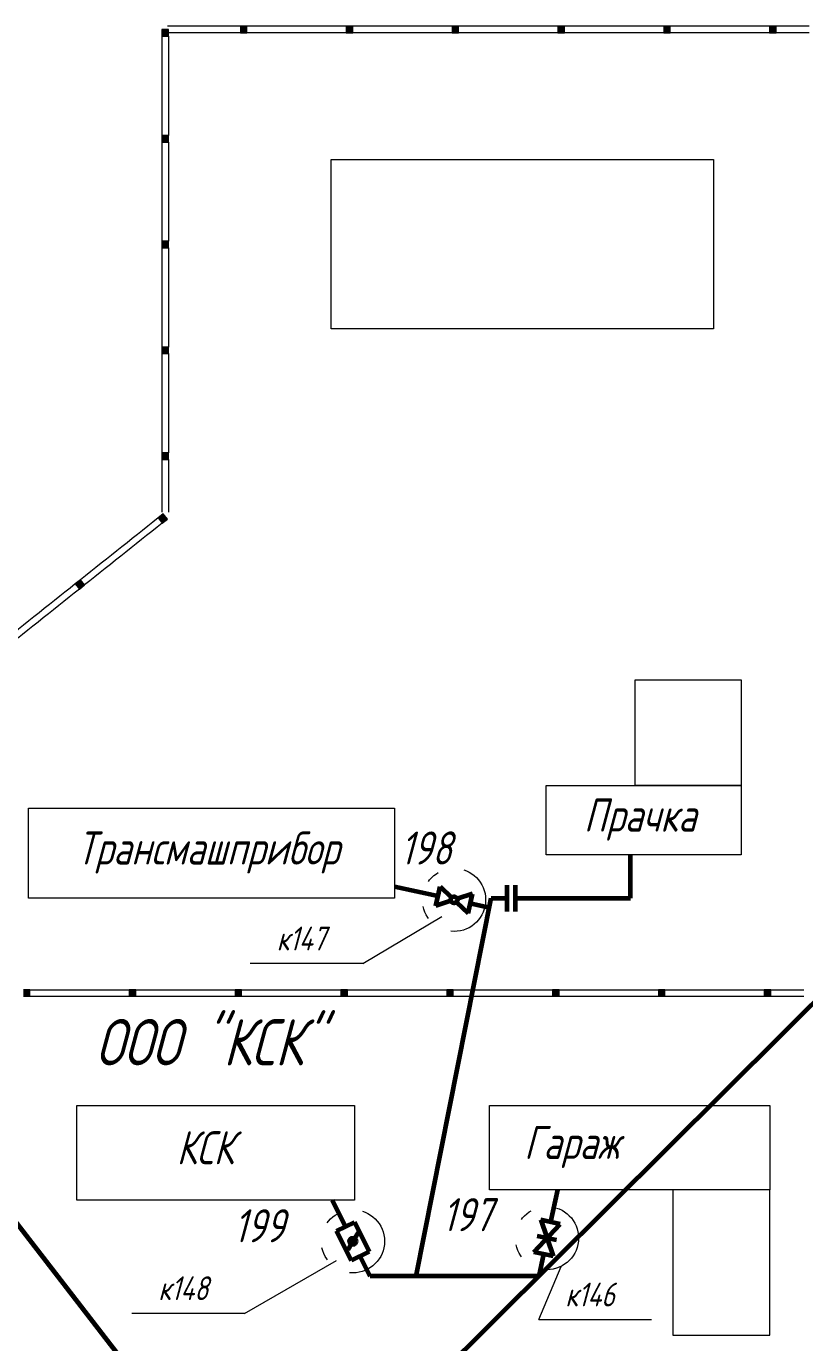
# Model space of a CAD drawing. Header units: millimetres. Extents: x 0 to 841, y 0 to 594.
# Drawn here: x 313.1 to 372, y 151.2 to 250.7 of the extents above; entities that cross this region are included whole.
import ezdxf

# ---------------------------------------------------------------- set-up
doc = ezdxf.new("R2010")
doc.units = ezdxf.units.MM
for name, pattern in [('K5LT32769', [0]), ('K5LT_BASIC', [0]), ('K5LT_CHAIN_LINE_WITH_2_POINTS', [12, 4, -2, 1, -2, 1, -2]), ('K5LT_THIN', [0])]:
    doc.linetypes.add(name, pattern=pattern)
doc.styles.add('KTEXTSTYLE', font='GOST_AU.SHX', dxfattribs={"width": 0.96, "height": 5})

# ---------------------------------------------------------------- blocks, each defined once
blk = doc.blocks.new('U22')
for points in [[(323.895, 249.977), (323.895, 250.477), (323.395, 250.477), (323.395, 249.977)], [(323.895, 241.977), (323.895, 242.477), (323.395, 242.477), (323.395, 241.977)], [(323.895, 233.977), (323.895, 234.477), (323.395, 234.477), (323.395, 233.977)], [(323.895, 225.977), (323.895, 226.477), (323.395, 226.477), (323.395, 225.977)], [(323.895, 217.977), (323.895, 218.477), (323.395, 218.477), (323.395, 217.977)]]:
    blk.add_hatch(color=7).paths.add_polyline_path(points)
at = {"color": 7, "linetype": 'K5LT32769', "lineweight": 18}
for p, q in [((323.395, 250.477), (323.395, 249.977)), ((323.895, 250.477), (323.395, 250.477)), ((323.395, 249.977), (323.895, 249.977)), ((323.395, 249.977), (323.395, 249.477)), ((323.895, 249.977), (323.895, 250.477)), ((323.895, 249.977), (323.895, 249.477)), ((323.395, 249.477), (323.395, 248.977)), ((323.395, 248.977), (323.395, 248.477)), ((323.895, 249.477), (323.895, 248.977)), ((323.895, 248.977), (323.895, 248.477)), ((323.395, 248.477), (323.395, 247.977)), ((323.395, 247.977), (323.395, 247.477)), ((323.895, 248.477), (323.895, 247.977)), ((323.895, 247.977), (323.895, 247.477)), ((323.395, 247.477), (323.395, 246.977)), ((323.395, 246.977), (323.395, 246.477)), ((323.895, 247.477), (323.895, 246.977)), ((323.895, 246.977), (323.895, 246.477)), ((323.395, 246.477), (323.395, 245.977)), ((323.395, 245.977), (323.395, 245.477)), ((323.895, 246.477), (323.895, 245.977)), ((323.895, 245.977), (323.895, 245.477)), ((323.395, 245.477), (323.395, 244.977)), ((323.395, 244.977), (323.395, 244.477)), ((323.895, 245.477), (323.895, 244.977)), ((323.895, 244.977), (323.895, 244.477)), ((323.395, 244.477), (323.395, 243.977)), ((323.395, 243.977), (323.395, 243.477)), ((323.895, 244.477), (323.895, 243.977)), ((323.895, 243.977), (323.895, 243.477)), ((323.395, 243.477), (323.395, 242.977)), ((323.395, 242.977), (323.395, 242.477)), ((323.895, 243.477), (323.895, 242.977)), ((323.895, 242.977), (323.895, 242.477)), ((323.395, 242.477), (323.395, 241.977)), ((323.895, 242.477), (323.395, 242.477)), ((323.395, 241.977), (323.895, 241.977)), ((323.395, 241.977), (323.395, 241.477)), ((323.895, 241.977), (323.895, 242.477)), ((323.895, 241.977), (323.895, 241.477)), ((323.395, 241.477), (323.395, 240.977)), ((323.395, 240.977), (323.395, 240.477)), ((323.895, 241.477), (323.895, 240.977)), ((323.895, 240.977), (323.895, 240.477)), ((323.395, 240.477), (323.395, 239.977)), ((323.395, 239.977), (323.395, 239.477)), ((323.895, 240.477), (323.895, 239.977)), ((323.895, 239.977), (323.895, 239.477)), ((323.395, 239.477), (323.395, 238.977)), ((323.395, 238.977), (323.395, 238.477)), ((323.895, 239.477), (323.895, 238.977)), ((323.895, 238.977), (323.895, 238.477)), ((323.395, 238.477), (323.395, 237.977)), ((323.395, 237.977), (323.395, 237.477)), ((323.895, 238.477), (323.895, 237.977)), ((323.895, 237.977), (323.895, 237.477)), ((323.395, 237.477), (323.395, 236.977)), ((323.395, 236.977), (323.395, 236.477)), ((323.895, 237.477), (323.895, 236.977)), ((323.895, 236.977), (323.895, 236.477)), ((323.395, 236.477), (323.395, 235.977)), ((323.395, 235.977), (323.395, 235.477)), ((323.895, 236.477), (323.895, 235.977)), ((323.895, 235.977), (323.895, 235.477)), ((323.395, 235.477), (323.395, 234.977)), ((323.395, 234.977), (323.395, 234.477)), ((323.895, 235.477), (323.895, 234.977)), ((323.895, 234.977), (323.895, 234.477)), ((323.395, 234.477), (323.395, 233.977)), ((323.895, 234.477), (323.395, 234.477)), ((323.395, 233.977), (323.895, 233.977)), ((323.395, 233.977), (323.395, 233.477)), ((323.895, 233.977), (323.895, 234.477)), ((323.895, 233.977), (323.895, 233.477)), ((323.395, 233.477), (323.395, 232.977)), ((323.395, 232.977), (323.395, 232.477)), ((323.895, 233.477), (323.895, 232.977)), ((323.895, 232.977), (323.895, 232.477)), ((323.395, 232.477), (323.395, 231.977)), ((323.395, 231.977), (323.395, 231.477)), ((323.895, 232.477), (323.895, 231.977)), ((323.895, 231.977), (323.895, 231.477)), ((323.395, 231.477), (323.395, 230.977)), ((323.395, 230.977), (323.395, 230.477)), ((323.895, 231.477), (323.895, 230.977)), ((323.895, 230.977), (323.895, 230.477)), ((323.395, 230.477), (323.395, 229.977)), ((323.395, 229.977), (323.395, 229.477)), ((323.895, 230.477), (323.895, 229.977)), ((323.895, 229.977), (323.895, 229.477)), ((323.395, 229.477), (323.395, 228.977)), ((323.395, 228.977), (323.395, 228.477)), ((323.895, 229.477), (323.895, 228.977)), ((323.895, 228.977), (323.895, 228.477)), ((323.395, 228.477), (323.395, 227.977)), ((323.395, 227.977), (323.395, 227.477)), ((323.895, 228.477), (323.895, 227.977)), ((323.895, 227.977), (323.895, 227.477)), ((323.395, 227.477), (323.395, 226.977)), ((323.395, 226.977), (323.395, 226.477)), ((323.895, 227.477), (323.895, 226.977)), ((323.895, 226.977), (323.895, 226.477)), ((323.395, 226.477), (323.395, 225.977)), ((323.895, 226.477), (323.395, 226.477)), ((323.395, 225.977), (323.895, 225.977)), ((323.395, 225.977), (323.395, 225.477)), ((323.895, 225.977), (323.895, 226.477)), ((323.895, 225.977), (323.895, 225.477)), ((323.395, 225.477), (323.395, 224.977)), ((323.395, 224.977), (323.395, 224.477)), ((323.895, 225.477), (323.895, 224.977)), ((323.895, 224.977), (323.895, 224.477)), ((323.395, 224.477), (323.395, 223.977)), ((323.395, 223.977), (323.395, 223.477)), ((323.895, 224.477), (323.895, 223.977)), ((323.895, 223.977), (323.895, 223.477)), ((323.395, 223.477), (323.395, 222.977)), ((323.395, 222.977), (323.395, 222.477)), ((323.895, 223.477), (323.895, 222.977)), ((323.895, 222.977), (323.895, 222.477)), ((323.395, 222.477), (323.395, 221.977)), ((323.395, 221.977), (323.395, 221.477)), ((323.895, 222.477), (323.895, 221.977)), ((323.895, 221.977), (323.895, 221.477)), ((323.395, 221.477), (323.395, 220.977)), ((323.395, 220.977), (323.395, 220.477)), ((323.895, 221.477), (323.895, 220.977)), ((323.895, 220.977), (323.895, 220.477)), ((323.395, 220.477), (323.395, 219.977)), ((323.895, 220.477), (323.895, 219.977)), ((323.395, 219.977), (323.395, 219.477)), ((323.395, 219.477), (323.395, 218.977)), ((323.895, 219.977), (323.895, 219.477)), ((323.895, 219.477), (323.895, 218.977)), ((323.395, 218.977), (323.395, 218.477)), ((323.395, 218.477), (323.395, 217.977)), ((323.895, 218.477), (323.395, 218.477)), ((323.895, 218.977), (323.895, 218.477)), ((323.895, 217.977), (323.895, 218.477)), ((323.395, 217.977), (323.895, 217.977)), ((323.395, 217.977), (323.395, 217.477)), ((323.395, 217.477), (323.395, 216.977)), ((323.895, 217.977), (323.895, 217.477)), ((323.895, 217.477), (323.895, 216.977)), ((323.395, 216.977), (323.395, 216.477)), ((323.395, 216.477), (323.395, 215.977)), ((323.895, 216.977), (323.895, 216.477)), ((323.895, 216.477), (323.895, 215.977)), ((323.395, 215.977), (323.395, 215.477)), ((323.395, 215.477), (323.395, 214.977)), ((323.895, 215.977), (323.895, 215.477)), ((323.895, 215.477), (323.895, 214.977)), ((323.395, 214.977), (323.395, 214.477)), ((323.395, 214.477), (323.395, 213.977)), ((323.895, 214.977), (323.895, 214.477)), ((323.895, 214.477), (323.895, 213.977))]:
    blk.add_line(p, q, dxfattribs=at)
blk = doc.blocks.new('U23')
for points in [[(323.801, 213.47), (323.489, 213.861), (323.098, 213.549), (323.41, 213.158)], [(317.544, 208.484), (317.232, 208.876), (316.841, 208.564), (317.153, 208.173)], [(311.287, 203.499), (310.976, 203.89), (310.585, 203.578), (310.896, 203.187)], [(305.031, 198.513), (304.719, 198.904), (304.328, 198.593), (304.64, 198.202)], [(298.774, 193.528), (298.463, 193.919), (298.072, 193.607), (298.383, 193.216)], [(292.518, 188.542), (292.206, 188.933), (291.815, 188.622), (292.127, 188.231)], [(286.261, 183.557), (285.95, 183.948), (285.559, 183.636), (285.87, 183.245)]]:
    blk.add_hatch(color=7).paths.add_polyline_path(points)
at = {"color": 7, "linetype": 'K5LT32769', "lineweight": 18}
for p, q in [((322.707, 213.238), (322.316, 212.926)), ((323.098, 213.549), (322.707, 213.238)), ((323.41, 213.158), (323.018, 212.847)), ((323.489, 213.861), (323.098, 213.549)), ((323.098, 213.549), (323.41, 213.158)), ((323.41, 213.158), (323.801, 213.47)), ((323.801, 213.47), (323.489, 213.861)), ((321.534, 212.303), (321.143, 211.991)), ((321.925, 212.615), (321.534, 212.303)), ((322.236, 212.224), (321.845, 211.912)), ((322.316, 212.926), (321.925, 212.615)), ((322.627, 212.535), (322.236, 212.224)), ((323.018, 212.847), (322.627, 212.535)), ((319.97, 211.057), (319.579, 210.745)), ((320.361, 211.368), (319.97, 211.057)), ((320.752, 211.68), (320.361, 211.368)), ((321.063, 211.289), (320.672, 210.977)), ((321.143, 211.991), (320.752, 211.68)), ((321.454, 211.6), (321.063, 211.289)), ((321.845, 211.912), (321.454, 211.6)), ((318.797, 210.122), (318.405, 209.81)), ((319.188, 210.433), (318.797, 210.122)), ((319.499, 210.042), (319.108, 209.731)), ((319.579, 210.745), (319.188, 210.433)), ((319.89, 210.354), (319.499, 210.042)), ((320.281, 210.666), (319.89, 210.354)), ((320.672, 210.977), (320.281, 210.666)), ((317.623, 209.187), (317.232, 208.876)), ((318.014, 209.499), (317.623, 209.187)), ((318.326, 209.108), (317.935, 208.796)), ((318.405, 209.81), (318.014, 209.499)), ((318.717, 209.419), (318.326, 209.108)), ((319.108, 209.731), (318.717, 209.419)), ((316.45, 208.252), (316.059, 207.941)), ((316.841, 208.564), (316.45, 208.252)), ((317.153, 208.173), (316.762, 207.861)), ((317.232, 208.876), (316.841, 208.564)), ((316.841, 208.564), (317.153, 208.173)), ((317.153, 208.173), (317.544, 208.484)), ((317.544, 208.484), (317.232, 208.876)), ((317.935, 208.796), (317.544, 208.484)), ((315.277, 207.318), (314.886, 207.006)), ((315.668, 207.629), (315.277, 207.318)), ((315.98, 207.238), (315.589, 206.926)), ((316.059, 207.941), (315.668, 207.629)), ((316.371, 207.55), (315.98, 207.238)), ((316.762, 207.861), (316.371, 207.55)), ((313.713, 206.071), (313.322, 205.76)), ((314.104, 206.383), (313.713, 206.071)), ((314.495, 206.694), (314.104, 206.383)), ((314.807, 206.303), (314.416, 205.992)), ((314.886, 207.006), (314.495, 206.694)), ((315.198, 206.615), (314.807, 206.303)), ((315.589, 206.926), (315.198, 206.615)), ((312.54, 205.136), (312.149, 204.825)), ((312.931, 205.448), (312.54, 205.136)), ((313.243, 205.057), (312.852, 204.745)), ((313.322, 205.76), (312.931, 205.448)), ((313.634, 205.369), (313.243, 205.057)), ((314.025, 205.68), (313.634, 205.369)), ((314.416, 205.992), (314.025, 205.68)), ((311.367, 204.202), (310.976, 203.89)), ((311.758, 204.513), (311.367, 204.202)), ((312.069, 204.122), (311.678, 203.811)), ((312.149, 204.825), (311.758, 204.513)), ((312.461, 204.434), (312.069, 204.122)), ((312.852, 204.745), (312.461, 204.434)), ((310.194, 203.267), (309.803, 202.955)), ((310.585, 203.578), (310.194, 203.267)), ((310.896, 203.187), (310.505, 202.876)), ((310.976, 203.89), (310.585, 203.578)), ((310.585, 203.578), (310.896, 203.187)), ((310.896, 203.187), (311.287, 203.499)), ((311.287, 203.499), (310.976, 203.89)), ((311.678, 203.811), (311.287, 203.499)), ((309.021, 202.332), (308.63, 202.02)), ((309.412, 202.644), (309.021, 202.332)), ((309.723, 202.253), (309.332, 201.941)), ((309.803, 202.955), (309.412, 202.644)), ((310.114, 202.564), (309.723, 202.253)), ((310.505, 202.876), (310.114, 202.564)), ((307.457, 201.086), (307.065, 200.774)), ((307.848, 201.397), (307.457, 201.086)), ((308.239, 201.709), (307.848, 201.397)), ((308.55, 201.318), (308.159, 201.006)), ((308.63, 202.02), (308.239, 201.709)), ((308.941, 201.629), (308.55, 201.318)), ((309.332, 201.941), (308.941, 201.629)), ((306.283, 200.151), (305.892, 199.839)), ((306.674, 200.462), (306.283, 200.151)), ((307.065, 200.774), (306.674, 200.462)), ((307.377, 200.383), (306.986, 200.071)), ((307.768, 200.695), (307.377, 200.383)), ((308.159, 201.006), (307.768, 200.695)), ((305.11, 199.216), (304.719, 198.904)), ((305.501, 199.528), (305.11, 199.216)), ((305.813, 199.137), (305.422, 198.825)), ((305.892, 199.839), (305.501, 199.528)), ((306.204, 199.448), (305.813, 199.137)), ((306.595, 199.76), (306.204, 199.448)), ((306.986, 200.071), (306.595, 199.76)), ((303.937, 198.281), (303.546, 197.97)), ((304.328, 198.593), (303.937, 198.281)), ((304.64, 198.202), (304.249, 197.89)), ((304.719, 198.904), (304.328, 198.593)), ((304.328, 198.593), (304.64, 198.202)), ((304.64, 198.202), (305.031, 198.513)), ((305.031, 198.513), (304.719, 198.904)), ((305.422, 198.825), (305.031, 198.513)), ((302.764, 197.346), (302.373, 197.035)), ((303.155, 197.658), (302.764, 197.346)), ((303.467, 197.267), (303.076, 196.955)), ((303.546, 197.97), (303.155, 197.658)), ((303.858, 197.579), (303.467, 197.267)), ((304.249, 197.89), (303.858, 197.579)), ((301.2, 196.1), (300.809, 195.789)), ((301.591, 196.412), (301.2, 196.1)), ((301.982, 196.723), (301.591, 196.412)), ((302.294, 196.332), (301.903, 196.021)), ((302.373, 197.035), (301.982, 196.723)), ((302.685, 196.644), (302.294, 196.332)), ((303.076, 196.955), (302.685, 196.644)), ((300.027, 195.165), (299.636, 194.854)), ((300.418, 195.477), (300.027, 195.165)), ((300.809, 195.789), (300.418, 195.477)), ((301.121, 195.397), (300.729, 195.086)), ((301.512, 195.709), (301.121, 195.397)), ((301.903, 196.021), (301.512, 195.709)), ((298.854, 194.231), (298.463, 193.919)), ((299.245, 194.542), (298.854, 194.231)), ((299.556, 194.151), (299.165, 193.839)), ((299.636, 194.854), (299.245, 194.542)), ((299.947, 194.463), (299.556, 194.151)), ((300.338, 194.774), (299.947, 194.463)), ((300.729, 195.086), (300.338, 194.774)), ((297.681, 193.296), (297.29, 192.984)), ((298.072, 193.607), (297.681, 193.296)), ((298.383, 193.216), (297.992, 192.905)), ((298.463, 193.919), (298.072, 193.607)), ((298.072, 193.607), (298.383, 193.216)), ((298.383, 193.216), (298.774, 193.528)), ((298.774, 193.528), (298.463, 193.919)), ((299.165, 193.839), (298.774, 193.528)), ((296.508, 192.361), (296.116, 192.049)), ((296.899, 192.673), (296.508, 192.361)), ((297.21, 192.282), (296.819, 191.97)), ((297.29, 192.984), (296.899, 192.673)), ((297.601, 192.593), (297.21, 192.282)), ((297.992, 192.905), (297.601, 192.593)), ((294.943, 191.115), (294.552, 190.803)), ((295.334, 191.426), (294.943, 191.115)), ((295.725, 191.738), (295.334, 191.426)), ((296.037, 191.347), (295.646, 191.035)), ((296.116, 192.049), (295.725, 191.738)), ((296.428, 191.658), (296.037, 191.347)), ((296.819, 191.97), (296.428, 191.658)), ((293.77, 190.18), (293.379, 189.868)), ((294.161, 190.491), (293.77, 190.18)), ((294.552, 190.803), (294.161, 190.491)), ((294.864, 190.412), (294.473, 190.1)), ((295.255, 190.724), (294.864, 190.412)), ((295.646, 191.035), (295.255, 190.724)), ((292.597, 189.245), (292.206, 188.933)), ((292.988, 189.557), (292.597, 189.245)), ((293.3, 189.166), (292.909, 188.854)), ((293.379, 189.868), (292.988, 189.557)), ((293.691, 189.477), (293.3, 189.166)), ((294.082, 189.789), (293.691, 189.477)), ((294.473, 190.1), (294.082, 189.789)), ((291.424, 188.31), (291.033, 187.999)), ((291.815, 188.622), (291.424, 188.31)), ((292.127, 188.231), (291.736, 187.919)), ((292.206, 188.933), (291.815, 188.622)), ((291.815, 188.622), (292.127, 188.231)), ((292.127, 188.231), (292.518, 188.542)), ((292.518, 188.542), (292.206, 188.933)), ((292.909, 188.854), (292.518, 188.542)), ((290.251, 187.375), (289.86, 187.064)), ((290.642, 187.687), (290.251, 187.375)), ((290.954, 187.296), (290.563, 186.984)), ((291.033, 187.999), (290.642, 187.687)), ((291.345, 187.608), (290.954, 187.296)), ((291.736, 187.919), (291.345, 187.608)), ((289.078, 186.441), (288.687, 186.129)), ((289.469, 186.752), (289.078, 186.441)), ((289.78, 186.361), (289.389, 186.05)), ((289.86, 187.064), (289.469, 186.752)), ((290.172, 186.673), (289.78, 186.361)), ((290.563, 186.984), (290.172, 186.673)), ((287.514, 185.194), (287.123, 184.883)), ((287.905, 185.506), (287.514, 185.194)), ((288.296, 185.817), (287.905, 185.506)), ((288.607, 185.426), (288.216, 185.115)), ((288.687, 186.129), (288.296, 185.817)), ((288.998, 185.738), (288.607, 185.426)), ((289.389, 186.05), (288.998, 185.738)), ((286.341, 184.259), (285.95, 183.948)), ((286.732, 184.571), (286.341, 184.259)), ((287.043, 184.18), (286.652, 183.868)), ((287.123, 184.883), (286.732, 184.571)), ((287.434, 184.492), (287.043, 184.18)), ((287.825, 184.803), (287.434, 184.492)), ((288.216, 185.115), (287.825, 184.803)), ((285.559, 183.636), (285.168, 183.325)), ((285.87, 183.245), (285.479, 182.934)), ((285.95, 183.948), (285.559, 183.636)), ((285.559, 183.636), (285.87, 183.245)), ((285.87, 183.245), (286.261, 183.557)), ((286.261, 183.557), (285.95, 183.948)), ((286.652, 183.868), (286.261, 183.557))]:
    blk.add_line(p, q, dxfattribs=at)
blk = doc.blocks.new('U46')
for points in [[(305.441, 153.338), (305.096, 153.7), (304.734, 153.355), (305.079, 152.993)], [(310.963, 147.549), (310.618, 147.911), (310.256, 147.566), (310.601, 147.204)], [(316.485, 141.761), (316.139, 142.122), (315.778, 141.777), (316.123, 141.415)], [(322.006, 135.972), (321.661, 136.333), (321.299, 135.988), (321.644, 135.627)], [(327.528, 130.183), (327.183, 130.545), (326.821, 130.199), (327.166, 129.838)], [(333.049, 124.394), (332.704, 124.756), (332.343, 124.411), (332.688, 124.049)]]:
    blk.add_hatch(color=7).paths.add_polyline_path(points)
at = {"color": 7, "linetype": 'K5LT32769', "lineweight": 18}
for p, q in [((305.096, 153.7), (304.734, 153.355)), ((304.734, 153.355), (305.079, 152.993)), ((305.079, 152.993), (305.441, 153.338)), ((305.441, 153.338), (305.096, 153.7)), ((305.441, 153.338), (305.786, 152.977)), ((305.079, 152.993), (305.425, 152.631)), ((305.425, 152.631), (305.77, 152.27)), ((305.786, 152.977), (306.131, 152.615)), ((306.131, 152.615), (306.477, 152.253)), ((305.77, 152.27), (306.115, 151.908)), ((306.115, 151.908), (306.46, 151.546)), ((306.46, 151.546), (306.805, 151.184)), ((306.477, 152.253), (306.822, 151.891)), ((306.822, 151.891), (307.167, 151.529)), ((307.167, 151.529), (307.512, 151.168)), ((306.805, 151.184), (307.15, 150.822)), ((307.15, 150.822), (307.495, 150.461)), ((307.495, 150.461), (307.84, 150.099)), ((307.512, 151.168), (307.857, 150.806)), ((307.857, 150.806), (308.202, 150.444)), ((308.202, 150.444), (308.547, 150.082)), ((307.84, 150.099), (308.185, 149.737)), ((308.185, 149.737), (308.53, 149.375)), ((308.53, 149.375), (308.876, 149.013)), ((308.547, 150.082), (308.892, 149.72)), ((308.892, 149.72), (309.237, 149.359)), ((309.237, 149.359), (309.582, 148.997)), ((308.876, 149.013), (309.221, 148.652)), ((309.221, 148.652), (309.566, 148.29)), ((309.582, 148.997), (309.928, 148.635)), ((309.928, 148.635), (310.273, 148.273)), ((309.566, 148.29), (309.911, 147.928)), ((309.911, 147.928), (310.256, 147.566)), ((310.618, 147.911), (310.256, 147.566)), ((310.256, 147.566), (310.601, 147.204)), ((310.273, 148.273), (310.618, 147.911)), ((310.601, 147.204), (310.963, 147.549)), ((310.963, 147.549), (310.618, 147.911)), ((310.963, 147.549), (311.308, 147.188)), ((310.601, 147.204), (310.946, 146.843)), ((310.946, 146.843), (311.291, 146.481)), ((311.291, 146.481), (311.636, 146.119)), ((311.308, 147.188), (311.653, 146.826)), ((311.653, 146.826), (311.998, 146.464)), ((311.998, 146.464), (312.343, 146.102)), ((311.636, 146.119), (311.981, 145.757)), ((311.981, 145.757), (312.327, 145.395)), ((312.327, 145.395), (312.672, 145.034)), ((312.343, 146.102), (312.688, 145.74)), ((312.688, 145.74), (313.033, 145.379)), ((313.033, 145.379), (313.379, 145.017)), ((312.672, 145.034), (313.017, 144.672)), ((313.017, 144.672), (313.362, 144.31)), ((313.379, 145.017), (313.724, 144.655)), ((313.724, 144.655), (314.069, 144.293)), ((313.362, 144.31), (313.707, 143.948)), ((313.707, 143.948), (314.052, 143.586)), ((314.052, 143.586), (314.397, 143.225)), ((314.069, 144.293), (314.414, 143.931)), ((314.414, 143.931), (314.759, 143.57)), ((314.759, 143.57), (315.104, 143.208)), ((314.397, 143.225), (314.742, 142.863)), ((314.742, 142.863), (315.087, 142.501)), ((315.087, 142.501), (315.433, 142.139)), ((315.104, 143.208), (315.449, 142.846)), ((315.449, 142.846), (315.794, 142.484)), ((315.794, 142.484), (316.139, 142.122)), ((315.433, 142.139), (315.778, 141.777)), ((316.139, 142.122), (315.778, 141.777)), ((315.778, 141.777), (316.123, 141.415)), ((316.123, 141.415), (316.485, 141.761)), ((316.123, 141.415), (316.468, 141.054)), ((316.485, 141.761), (316.139, 142.122)), ((316.485, 141.761), (316.83, 141.399)), ((316.83, 141.399), (317.175, 141.037)), ((316.468, 141.054), (316.813, 140.692)), ((316.813, 140.692), (317.158, 140.33)), ((317.175, 141.037), (317.52, 140.675)), ((317.52, 140.675), (317.865, 140.313)), ((317.158, 140.33), (317.503, 139.968)), ((317.503, 139.968), (317.848, 139.606)), ((317.848, 139.606), (318.193, 139.245)), ((317.865, 140.313), (318.21, 139.952)), ((318.21, 139.952), (318.555, 139.59)), ((318.555, 139.59), (318.9, 139.228)), ((318.193, 139.245), (318.538, 138.883)), ((318.538, 138.883), (318.884, 138.521)), ((318.884, 138.521), (319.229, 138.159)), ((318.9, 139.228), (319.245, 138.866)), ((319.245, 138.866), (319.59, 138.504)), ((319.59, 138.504), (319.936, 138.143)), ((319.229, 138.159), (319.574, 137.797)), ((319.574, 137.797), (319.919, 137.436)), ((319.919, 137.436), (320.264, 137.074)), ((319.936, 138.143), (320.281, 137.781)), ((320.281, 137.781), (320.626, 137.419)), ((320.626, 137.419), (320.971, 137.057)), ((320.264, 137.074), (320.609, 136.712)), ((320.609, 136.712), (320.954, 136.35)), ((320.971, 137.057), (321.316, 136.695)), ((321.316, 136.695), (321.661, 136.333)), ((320.954, 136.35), (321.299, 135.988)), ((321.661, 136.333), (321.299, 135.988)), ((321.299, 135.988), (321.644, 135.627)), ((321.644, 135.627), (322.006, 135.972)), ((321.644, 135.627), (321.989, 135.265)), ((322.006, 135.972), (321.661, 136.333)), ((322.006, 135.972), (322.351, 135.61)), ((322.351, 135.61), (322.696, 135.248)), ((321.989, 135.265), (322.335, 134.903)), ((322.335, 134.903), (322.68, 134.541)), ((322.68, 134.541), (323.025, 134.179)), ((322.696, 135.248), (323.041, 134.886)), ((323.041, 134.886), (323.387, 134.524)), ((323.387, 134.524), (323.732, 134.163)), ((323.025, 134.179), (323.37, 133.818)), ((323.37, 133.818), (323.715, 133.456)), ((323.715, 133.456), (324.06, 133.094)), ((323.732, 134.163), (324.077, 133.801)), ((324.077, 133.801), (324.422, 133.439)), ((324.422, 133.439), (324.767, 133.077)), ((324.06, 133.094), (324.405, 132.732)), ((324.405, 132.732), (324.75, 132.37)), ((324.767, 133.077), (325.112, 132.715)), ((325.112, 132.715), (325.457, 132.354)), ((324.75, 132.37), (325.095, 132.008)), ((325.095, 132.008), (325.44, 131.647)), ((325.44, 131.647), (325.786, 131.285)), ((325.457, 132.354), (325.802, 131.992)), ((325.802, 131.992), (326.147, 131.63)), ((326.147, 131.63), (326.492, 131.268)), ((325.786, 131.285), (326.131, 130.923)), ((326.131, 130.923), (326.476, 130.561)), ((326.476, 130.561), (326.821, 130.199)), ((326.492, 131.268), (326.838, 130.906)), ((327.183, 130.545), (326.821, 130.199)), ((326.838, 130.906), (327.183, 130.545)), ((327.528, 130.183), (327.183, 130.545)), ((326.821, 130.199), (327.166, 129.838)), ((327.166, 129.838), (327.528, 130.183)), ((327.166, 129.838), (327.511, 129.476)), ((327.511, 129.476), (327.856, 129.114)), ((327.528, 130.183), (327.873, 129.821)), ((327.873, 129.821), (328.218, 129.459)), ((328.218, 129.459), (328.563, 129.097)), ((327.856, 129.114), (328.201, 128.752)), ((328.201, 128.752), (328.546, 128.39)), ((328.563, 129.097), (328.908, 128.736)), ((328.908, 128.736), (329.253, 128.374)), ((328.546, 128.39), (328.892, 128.029)), ((328.892, 128.029), (329.237, 127.667)), ((329.237, 127.667), (329.582, 127.305)), ((329.253, 128.374), (329.598, 128.012)), ((329.598, 128.012), (329.944, 127.65)), ((329.944, 127.65), (330.289, 127.288)), ((329.582, 127.305), (329.927, 126.943)), ((329.927, 126.943), (330.272, 126.581)), ((330.272, 126.581), (330.617, 126.22)), ((330.289, 127.288), (330.634, 126.926)), ((330.634, 126.926), (330.979, 126.565)), ((330.979, 126.565), (331.324, 126.203)), ((330.617, 126.22), (330.962, 125.858)), ((330.962, 125.858), (331.307, 125.496)), ((331.307, 125.496), (331.652, 125.134)), ((331.324, 126.203), (331.669, 125.841)), ((331.669, 125.841), (332.014, 125.479)), ((332.014, 125.479), (332.359, 125.117)), ((331.652, 125.134), (331.997, 124.772)), ((331.997, 124.772), (332.343, 124.411)), ((332.704, 124.756), (332.343, 124.411)), ((332.359, 125.117), (332.704, 124.756)), ((333.049, 124.394), (332.704, 124.756)), ((332.343, 124.411), (332.688, 124.049)), ((332.688, 124.049), (333.049, 124.394)), ((332.688, 124.049), (333.033, 123.687)), ((333.033, 123.687), (333.378, 123.325)), ((333.049, 124.394), (333.395, 124.032)), ((333.395, 124.032), (333.74, 123.67)), ((333.74, 123.67), (334.085, 123.308)), ((333.378, 123.325), (333.723, 122.963)), ((333.723, 122.963), (334.068, 122.602)), ((334.068, 122.602), (334.413, 122.24)), ((334.085, 123.308), (334.43, 122.947)), ((334.43, 122.947), (334.775, 122.585)), ((334.775, 122.585), (335.12, 122.223)), ((334.413, 122.24), (334.758, 121.878)), ((334.758, 121.878), (335.103, 121.516)), ((335.103, 121.516), (335.448, 121.154)), ((335.12, 122.223), (335.465, 121.861)), ((335.465, 121.861), (335.81, 121.499)), ((335.81, 121.499), (336.155, 121.138)), ((335.448, 121.154), (335.794, 120.792)), ((335.794, 120.792), (336.139, 120.431)), ((336.155, 121.138), (336.5, 120.776)), ((336.5, 120.776), (336.846, 120.414)), ((336.139, 120.431), (336.484, 120.069)), ((336.484, 120.069), (336.829, 119.707)), ((336.846, 120.414), (337.191, 120.052))]:
    blk.add_line(p, q, dxfattribs=at)
blk = doc.blocks.new('U52')
for points in [[(313.415, 177.382), (313.415, 177.882), (312.915, 177.882), (312.915, 177.382)], [(321.415, 177.382), (321.415, 177.882), (320.915, 177.882), (320.915, 177.382)], [(329.415, 177.382), (329.415, 177.882), (328.915, 177.882), (328.915, 177.382)], [(337.415, 177.382), (337.415, 177.882), (336.915, 177.882), (336.915, 177.382)], [(345.415, 177.382), (345.415, 177.882), (344.915, 177.882), (344.915, 177.382)], [(353.415, 177.382), (353.415, 177.882), (352.915, 177.882), (352.915, 177.382)], [(361.415, 177.382), (361.415, 177.882), (360.915, 177.882), (360.915, 177.382)], [(369.415, 177.382), (369.415, 177.882), (368.915, 177.882), (368.915, 177.382)]]:
    blk.add_hatch(color=7).paths.add_polyline_path(points)
at = {"color": 7, "linetype": 'K5LT32769', "lineweight": 18}
for p, q in [((313.415, 177.882), (312.915, 177.882)), ((312.915, 177.382), (313.415, 177.382)), ((313.415, 177.382), (313.415, 177.882)), ((313.415, 177.882), (313.915, 177.882)), ((313.415, 177.382), (313.915, 177.382)), ((313.915, 177.882), (314.415, 177.882)), ((313.915, 177.382), (314.415, 177.382)), ((314.415, 177.882), (314.915, 177.882)), ((314.415, 177.382), (314.915, 177.382)), ((314.915, 177.882), (315.415, 177.882)), ((314.915, 177.382), (315.415, 177.382)), ((315.415, 177.882), (315.915, 177.882)), ((315.415, 177.382), (315.915, 177.382)), ((315.915, 177.882), (316.415, 177.882)), ((315.915, 177.382), (316.415, 177.382)), ((316.415, 177.882), (316.915, 177.882)), ((316.415, 177.382), (316.915, 177.382)), ((316.915, 177.882), (317.415, 177.882)), ((316.915, 177.382), (317.415, 177.382)), ((317.415, 177.882), (317.915, 177.882)), ((317.415, 177.382), (317.915, 177.382)), ((317.915, 177.882), (318.415, 177.882)), ((317.915, 177.382), (318.415, 177.382)), ((318.415, 177.882), (318.915, 177.882)), ((318.415, 177.382), (318.915, 177.382)), ((318.915, 177.882), (319.415, 177.882)), ((318.915, 177.382), (319.415, 177.382)), ((319.415, 177.882), (319.915, 177.882)), ((319.415, 177.382), (319.915, 177.382)), ((319.915, 177.882), (320.415, 177.882)), ((319.915, 177.382), (320.415, 177.382)), ((320.415, 177.882), (320.915, 177.882)), ((320.415, 177.382), (320.915, 177.382)), ((321.415, 177.882), (320.915, 177.882)), ((320.915, 177.882), (320.915, 177.382)), ((320.915, 177.382), (321.415, 177.382)), ((321.415, 177.382), (321.415, 177.882)), ((321.415, 177.882), (321.915, 177.882)), ((321.415, 177.382), (321.915, 177.382)), ((321.915, 177.882), (322.415, 177.882)), ((321.915, 177.382), (322.415, 177.382)), ((322.415, 177.882), (322.915, 177.882)), ((322.415, 177.382), (322.915, 177.382)), ((322.915, 177.882), (323.415, 177.882)), ((322.915, 177.382), (323.415, 177.382)), ((323.415, 177.882), (323.915, 177.882)), ((323.415, 177.382), (323.915, 177.382)), ((323.915, 177.882), (324.415, 177.882)), ((323.915, 177.382), (324.415, 177.382)), ((324.415, 177.882), (324.915, 177.882)), ((324.415, 177.382), (324.915, 177.382)), ((324.915, 177.882), (325.415, 177.882)), ((324.915, 177.382), (325.415, 177.382)), ((325.415, 177.882), (325.915, 177.882)), ((325.415, 177.382), (325.915, 177.382)), ((325.915, 177.882), (326.415, 177.882)), ((325.915, 177.382), (326.415, 177.382)), ((326.415, 177.882), (326.915, 177.882)), ((326.415, 177.382), (326.915, 177.382)), ((326.915, 177.882), (327.415, 177.882)), ((326.915, 177.382), (327.415, 177.382)), ((327.415, 177.882), (327.915, 177.882)), ((327.415, 177.382), (327.915, 177.382)), ((327.915, 177.882), (328.415, 177.882)), ((327.915, 177.382), (328.415, 177.382)), ((328.415, 177.882), (328.915, 177.882)), ((328.415, 177.382), (328.915, 177.382)), ((329.415, 177.882), (328.915, 177.882)), ((328.915, 177.882), (328.915, 177.382)), ((328.915, 177.382), (329.415, 177.382)), ((329.415, 177.382), (329.415, 177.882)), ((329.415, 177.882), (329.915, 177.882)), ((329.415, 177.382), (329.915, 177.382)), ((329.915, 177.882), (330.415, 177.882)), ((329.915, 177.382), (330.415, 177.382)), ((330.415, 177.882), (330.915, 177.882)), ((330.415, 177.382), (330.915, 177.382)), ((330.915, 177.882), (331.415, 177.882)), ((330.915, 177.382), (331.415, 177.382)), ((331.415, 177.882), (331.915, 177.882)), ((331.415, 177.382), (331.915, 177.382)), ((331.915, 177.882), (332.415, 177.882)), ((331.915, 177.382), (332.415, 177.382)), ((332.415, 177.882), (332.915, 177.882)), ((332.415, 177.382), (332.915, 177.382)), ((332.915, 177.882), (333.415, 177.882)), ((332.915, 177.382), (333.415, 177.382)), ((333.415, 177.882), (333.915, 177.882)), ((333.415, 177.382), (333.915, 177.382)), ((333.915, 177.882), (334.415, 177.882)), ((333.915, 177.382), (334.415, 177.382)), ((334.415, 177.882), (334.915, 177.882)), ((334.415, 177.382), (334.915, 177.382)), ((334.915, 177.882), (335.415, 177.882)), ((334.915, 177.382), (335.415, 177.382)), ((335.415, 177.882), (335.915, 177.882)), ((335.415, 177.382), (335.915, 177.382)), ((335.915, 177.882), (336.415, 177.882)), ((335.915, 177.382), (336.415, 177.382)), ((336.415, 177.882), (336.915, 177.882)), ((336.415, 177.382), (336.915, 177.382)), ((337.415, 177.882), (336.915, 177.882)), ((336.915, 177.882), (336.915, 177.382)), ((336.915, 177.382), (337.415, 177.382)), ((337.415, 177.382), (337.415, 177.882)), ((337.415, 177.882), (337.915, 177.882)), ((337.415, 177.382), (337.915, 177.382)), ((337.915, 177.882), (338.415, 177.882)), ((337.915, 177.382), (338.415, 177.382)), ((338.415, 177.882), (338.915, 177.882)), ((338.415, 177.382), (338.915, 177.382)), ((338.915, 177.882), (339.415, 177.882)), ((338.915, 177.382), (339.415, 177.382)), ((339.415, 177.882), (339.915, 177.882)), ((339.415, 177.382), (339.915, 177.382)), ((339.915, 177.882), (340.415, 177.882)), ((339.915, 177.382), (340.415, 177.382)), ((340.415, 177.882), (340.915, 177.882)), ((340.415, 177.382), (340.915, 177.382)), ((340.915, 177.882), (341.415, 177.882)), ((340.915, 177.382), (341.415, 177.382)), ((341.415, 177.882), (341.915, 177.882)), ((341.415, 177.382), (341.915, 177.382)), ((341.915, 177.882), (342.415, 177.882)), ((341.915, 177.382), (342.415, 177.382)), ((342.415, 177.882), (342.915, 177.882)), ((342.415, 177.382), (342.915, 177.382)), ((342.915, 177.882), (343.415, 177.882)), ((342.915, 177.382), (343.415, 177.382)), ((343.415, 177.882), (343.915, 177.882)), ((343.415, 177.382), (343.915, 177.382)), ((343.915, 177.882), (344.415, 177.882)), ((343.915, 177.382), (344.415, 177.382)), ((344.415, 177.882), (344.915, 177.882)), ((344.415, 177.382), (344.915, 177.382)), ((345.415, 177.882), (344.915, 177.882)), ((344.915, 177.882), (344.915, 177.382)), ((344.915, 177.382), (345.415, 177.382)), ((345.415, 177.382), (345.415, 177.882)), ((345.415, 177.882), (345.915, 177.882)), ((345.415, 177.382), (345.915, 177.382)), ((345.915, 177.882), (346.415, 177.882)), ((345.915, 177.382), (346.415, 177.382)), ((346.415, 177.882), (346.915, 177.882)), ((346.415, 177.382), (346.915, 177.382)), ((346.915, 177.882), (347.415, 177.882)), ((346.915, 177.382), (347.415, 177.382)), ((347.415, 177.882), (347.915, 177.882)), ((347.415, 177.382), (347.915, 177.382)), ((347.915, 177.882), (348.415, 177.882)), ((347.915, 177.382), (348.415, 177.382)), ((348.415, 177.882), (348.915, 177.882)), ((348.415, 177.382), (348.915, 177.382)), ((348.915, 177.882), (349.415, 177.882)), ((348.915, 177.382), (349.415, 177.382)), ((349.415, 177.882), (349.915, 177.882)), ((349.415, 177.382), (349.915, 177.382)), ((349.915, 177.882), (350.415, 177.882)), ((349.915, 177.382), (350.415, 177.382)), ((350.415, 177.882), (350.915, 177.882)), ((350.415, 177.382), (350.915, 177.382)), ((350.915, 177.882), (351.415, 177.882)), ((350.915, 177.382), (351.415, 177.382)), ((351.415, 177.882), (351.915, 177.882)), ((351.415, 177.382), (351.915, 177.382)), ((351.915, 177.882), (352.415, 177.882)), ((351.915, 177.382), (352.415, 177.382)), ((352.415, 177.882), (352.915, 177.882)), ((352.415, 177.382), (352.915, 177.382)), ((353.415, 177.882), (352.915, 177.882)), ((352.915, 177.882), (352.915, 177.382)), ((352.915, 177.382), (353.415, 177.382)), ((353.415, 177.382), (353.415, 177.882)), ((353.415, 177.882), (353.915, 177.882)), ((353.415, 177.382), (353.915, 177.382)), ((353.915, 177.882), (354.415, 177.882)), ((353.915, 177.382), (354.415, 177.382)), ((354.415, 177.882), (354.915, 177.882)), ((354.415, 177.382), (354.915, 177.382)), ((354.915, 177.882), (355.415, 177.882)), ((354.915, 177.382), (355.415, 177.382)), ((355.415, 177.882), (355.915, 177.882)), ((355.415, 177.382), (355.915, 177.382)), ((355.915, 177.882), (356.415, 177.882)), ((355.915, 177.382), (356.415, 177.382)), ((356.415, 177.882), (356.915, 177.882)), ((356.415, 177.382), (356.915, 177.382)), ((356.915, 177.882), (357.415, 177.882)), ((356.915, 177.382), (357.415, 177.382)), ((357.415, 177.882), (357.915, 177.882)), ((357.415, 177.382), (357.915, 177.382)), ((357.915, 177.882), (358.415, 177.882)), ((357.915, 177.382), (358.415, 177.382)), ((358.415, 177.882), (358.915, 177.882)), ((358.415, 177.382), (358.915, 177.382)), ((358.915, 177.882), (359.415, 177.882)), ((358.915, 177.382), (359.415, 177.382)), ((359.415, 177.882), (359.915, 177.882)), ((359.415, 177.382), (359.915, 177.382)), ((359.915, 177.882), (360.415, 177.882)), ((359.915, 177.382), (360.415, 177.382)), ((360.415, 177.882), (360.915, 177.882)), ((360.415, 177.382), (360.915, 177.382)), ((361.415, 177.882), (360.915, 177.882)), ((360.915, 177.882), (360.915, 177.382)), ((360.915, 177.382), (361.415, 177.382)), ((361.415, 177.382), (361.415, 177.882)), ((361.415, 177.882), (361.915, 177.882)), ((361.415, 177.382), (361.915, 177.382)), ((361.915, 177.882), (362.415, 177.882)), ((361.915, 177.382), (362.415, 177.382)), ((362.415, 177.882), (362.915, 177.882)), ((362.415, 177.382), (362.915, 177.382)), ((362.915, 177.882), (363.415, 177.882)), ((362.915, 177.382), (363.415, 177.382)), ((363.415, 177.882), (363.915, 177.882)), ((363.415, 177.382), (363.915, 177.382)), ((363.915, 177.882), (364.415, 177.882)), ((363.915, 177.382), (364.415, 177.382)), ((364.415, 177.882), (364.915, 177.882)), ((364.415, 177.382), (364.915, 177.382)), ((364.915, 177.882), (365.415, 177.882)), ((364.915, 177.382), (365.415, 177.382)), ((365.415, 177.882), (365.915, 177.882)), ((365.415, 177.382), (365.915, 177.382)), ((365.915, 177.882), (366.415, 177.882)), ((365.915, 177.382), (366.415, 177.382)), ((366.415, 177.882), (366.915, 177.882)), ((366.415, 177.382), (366.915, 177.382)), ((366.915, 177.882), (367.415, 177.882)), ((366.915, 177.382), (367.415, 177.382)), ((367.415, 177.882), (367.915, 177.882)), ((367.415, 177.382), (367.915, 177.382)), ((367.915, 177.882), (368.415, 177.882)), ((367.915, 177.382), (368.415, 177.382)), ((368.415, 177.882), (368.915, 177.882)), ((368.415, 177.382), (368.915, 177.382)), ((369.415, 177.882), (368.915, 177.882)), ((368.915, 177.882), (368.915, 177.382)), ((368.915, 177.382), (369.415, 177.382)), ((369.415, 177.382), (369.415, 177.882)), ((369.415, 177.882), (369.915, 177.882)), ((369.415, 177.382), (369.915, 177.382)), ((369.915, 177.882), (370.415, 177.882)), ((369.915, 177.382), (370.415, 177.382)), ((370.415, 177.882), (370.915, 177.882)), ((370.415, 177.382), (370.915, 177.382)), ((370.915, 177.882), (371.415, 177.882)), ((370.915, 177.382), (371.415, 177.382)), ((371.415, 177.882), (371.915, 177.882)), ((371.415, 177.382), (371.915, 177.382))]:
    blk.add_line(p, q, dxfattribs=at)
blk = doc.blocks.new('U76')
for points in [[(329.819, 250.227), (329.819, 250.727), (329.319, 250.727), (329.319, 250.227)], [(337.819, 250.227), (337.819, 250.727), (337.319, 250.727), (337.319, 250.227)], [(345.819, 250.227), (345.819, 250.727), (345.319, 250.727), (345.319, 250.227)], [(353.819, 250.227), (353.819, 250.727), (353.319, 250.727), (353.319, 250.227)], [(361.819, 250.227), (361.819, 250.727), (361.319, 250.727), (361.319, 250.227)], [(369.819, 250.227), (369.819, 250.727), (369.319, 250.727), (369.319, 250.227)]]:
    blk.add_hatch(color=7).paths.add_polyline_path(points)
at = {"color": 7, "linetype": 'K5LT32769', "lineweight": 18}
for p, q in [((324.319, 250.727), (323.819, 250.727)), ((324.319, 250.227), (323.819, 250.227)), ((324.819, 250.727), (324.319, 250.727)), ((324.819, 250.227), (324.319, 250.227)), ((325.319, 250.727), (324.819, 250.727)), ((325.319, 250.227), (324.819, 250.227)), ((325.819, 250.727), (325.319, 250.727)), ((325.819, 250.227), (325.319, 250.227)), ((326.319, 250.727), (325.819, 250.727)), ((326.319, 250.227), (325.819, 250.227)), ((326.819, 250.727), (326.319, 250.727)), ((326.819, 250.227), (326.319, 250.227)), ((327.319, 250.727), (326.819, 250.727)), ((327.319, 250.227), (326.819, 250.227)), ((327.819, 250.727), (327.319, 250.727)), ((327.819, 250.227), (327.319, 250.227)), ((328.319, 250.727), (327.819, 250.727)), ((328.319, 250.227), (327.819, 250.227)), ((328.819, 250.727), (328.319, 250.727)), ((328.819, 250.227), (328.319, 250.227)), ((329.319, 250.727), (328.819, 250.727)), ((329.319, 250.227), (328.819, 250.227)), ((329.819, 250.727), (329.319, 250.727)), ((329.319, 250.727), (329.319, 250.227)), ((329.319, 250.227), (329.819, 250.227)), ((330.319, 250.727), (329.819, 250.727)), ((329.819, 250.227), (329.819, 250.727)), ((330.319, 250.227), (329.819, 250.227)), ((330.819, 250.727), (330.319, 250.727)), ((330.819, 250.227), (330.319, 250.227)), ((331.319, 250.727), (330.819, 250.727)), ((331.319, 250.227), (330.819, 250.227)), ((331.819, 250.727), (331.319, 250.727)), ((331.819, 250.227), (331.319, 250.227)), ((332.319, 250.727), (331.819, 250.727)), ((332.319, 250.227), (331.819, 250.227)), ((332.819, 250.727), (332.319, 250.727)), ((332.819, 250.227), (332.319, 250.227)), ((333.319, 250.727), (332.819, 250.727)), ((333.319, 250.227), (332.819, 250.227)), ((333.819, 250.727), (333.319, 250.727)), ((333.819, 250.227), (333.319, 250.227)), ((334.319, 250.727), (333.819, 250.727)), ((334.319, 250.227), (333.819, 250.227)), ((334.819, 250.727), (334.319, 250.727)), ((334.819, 250.227), (334.319, 250.227)), ((335.319, 250.727), (334.819, 250.727)), ((335.319, 250.227), (334.819, 250.227)), ((335.819, 250.727), (335.319, 250.727)), ((335.819, 250.227), (335.319, 250.227)), ((336.319, 250.727), (335.819, 250.727)), ((336.319, 250.227), (335.819, 250.227)), ((336.819, 250.727), (336.319, 250.727)), ((336.819, 250.227), (336.319, 250.227)), ((337.319, 250.727), (336.819, 250.727)), ((337.319, 250.227), (336.819, 250.227)), ((337.819, 250.727), (337.319, 250.727)), ((337.319, 250.727), (337.319, 250.227)), ((337.319, 250.227), (337.819, 250.227)), ((338.319, 250.727), (337.819, 250.727)), ((337.819, 250.227), (337.819, 250.727)), ((338.319, 250.227), (337.819, 250.227)), ((338.819, 250.727), (338.319, 250.727)), ((338.819, 250.227), (338.319, 250.227)), ((339.319, 250.727), (338.819, 250.727)), ((339.319, 250.227), (338.819, 250.227)), ((339.819, 250.727), (339.319, 250.727)), ((339.819, 250.227), (339.319, 250.227)), ((340.319, 250.727), (339.819, 250.727)), ((340.319, 250.227), (339.819, 250.227)), ((340.819, 250.727), (340.319, 250.727)), ((340.819, 250.227), (340.319, 250.227)), ((341.319, 250.727), (340.819, 250.727)), ((341.319, 250.227), (340.819, 250.227)), ((341.819, 250.727), (341.319, 250.727)), ((341.819, 250.227), (341.319, 250.227)), ((342.319, 250.727), (341.819, 250.727)), ((342.319, 250.227), (341.819, 250.227)), ((342.819, 250.727), (342.319, 250.727)), ((342.819, 250.227), (342.319, 250.227)), ((343.319, 250.727), (342.819, 250.727)), ((343.319, 250.227), (342.819, 250.227)), ((343.819, 250.727), (343.319, 250.727)), ((343.819, 250.227), (343.319, 250.227)), ((344.319, 250.727), (343.819, 250.727)), ((344.319, 250.227), (343.819, 250.227)), ((344.819, 250.727), (344.319, 250.727)), ((344.819, 250.227), (344.319, 250.227)), ((345.319, 250.727), (344.819, 250.727)), ((345.319, 250.227), (344.819, 250.227)), ((345.819, 250.727), (345.319, 250.727)), ((345.319, 250.727), (345.319, 250.227)), ((345.319, 250.227), (345.819, 250.227)), ((346.319, 250.727), (345.819, 250.727)), ((345.819, 250.227), (345.819, 250.727)), ((346.319, 250.227), (345.819, 250.227)), ((346.819, 250.727), (346.319, 250.727)), ((346.819, 250.227), (346.319, 250.227)), ((347.319, 250.727), (346.819, 250.727)), ((347.319, 250.227), (346.819, 250.227)), ((347.819, 250.727), (347.319, 250.727)), ((347.819, 250.227), (347.319, 250.227)), ((348.319, 250.727), (347.819, 250.727)), ((348.319, 250.227), (347.819, 250.227)), ((348.819, 250.727), (348.319, 250.727)), ((348.819, 250.227), (348.319, 250.227)), ((349.319, 250.727), (348.819, 250.727)), ((349.319, 250.227), (348.819, 250.227)), ((349.819, 250.727), (349.319, 250.727)), ((349.819, 250.227), (349.319, 250.227)), ((350.319, 250.727), (349.819, 250.727)), ((350.319, 250.227), (349.819, 250.227)), ((350.819, 250.727), (350.319, 250.727)), ((350.819, 250.227), (350.319, 250.227)), ((351.319, 250.727), (350.819, 250.727)), ((351.319, 250.227), (350.819, 250.227)), ((351.819, 250.727), (351.319, 250.727)), ((351.819, 250.227), (351.319, 250.227)), ((352.319, 250.727), (351.819, 250.727)), ((352.319, 250.227), (351.819, 250.227)), ((352.819, 250.727), (352.319, 250.727)), ((352.819, 250.227), (352.319, 250.227)), ((353.319, 250.727), (352.819, 250.727)), ((353.319, 250.227), (352.819, 250.227)), ((353.819, 250.727), (353.319, 250.727)), ((353.319, 250.727), (353.319, 250.227)), ((353.319, 250.227), (353.819, 250.227)), ((354.319, 250.727), (353.819, 250.727)), ((353.819, 250.227), (353.819, 250.727)), ((354.319, 250.227), (353.819, 250.227)), ((354.819, 250.727), (354.319, 250.727)), ((354.819, 250.227), (354.319, 250.227)), ((355.319, 250.727), (354.819, 250.727)), ((355.319, 250.227), (354.819, 250.227)), ((355.819, 250.727), (355.319, 250.727)), ((355.819, 250.227), (355.319, 250.227)), ((356.319, 250.727), (355.819, 250.727)), ((356.319, 250.227), (355.819, 250.227)), ((356.819, 250.727), (356.319, 250.727)), ((356.819, 250.227), (356.319, 250.227)), ((357.319, 250.727), (356.819, 250.727)), ((357.319, 250.227), (356.819, 250.227)), ((357.819, 250.727), (357.319, 250.727)), ((357.819, 250.227), (357.319, 250.227)), ((358.319, 250.727), (357.819, 250.727)), ((358.319, 250.227), (357.819, 250.227)), ((358.819, 250.727), (358.319, 250.727)), ((358.819, 250.227), (358.319, 250.227)), ((359.319, 250.727), (358.819, 250.727)), ((359.319, 250.227), (358.819, 250.227)), ((359.819, 250.727), (359.319, 250.727)), ((359.819, 250.227), (359.319, 250.227)), ((360.319, 250.727), (359.819, 250.727)), ((360.319, 250.227), (359.819, 250.227)), ((360.819, 250.727), (360.319, 250.727)), ((360.819, 250.227), (360.319, 250.227)), ((361.319, 250.727), (360.819, 250.727)), ((361.319, 250.227), (360.819, 250.227)), ((361.819, 250.727), (361.319, 250.727)), ((361.319, 250.727), (361.319, 250.227)), ((361.319, 250.227), (361.819, 250.227)), ((362.319, 250.727), (361.819, 250.727)), ((361.819, 250.227), (361.819, 250.727)), ((362.319, 250.227), (361.819, 250.227)), ((362.819, 250.727), (362.319, 250.727)), ((362.819, 250.227), (362.319, 250.227)), ((363.319, 250.727), (362.819, 250.727)), ((363.319, 250.227), (362.819, 250.227)), ((363.819, 250.727), (363.319, 250.727)), ((363.819, 250.227), (363.319, 250.227)), ((364.319, 250.727), (363.819, 250.727)), ((364.319, 250.227), (363.819, 250.227)), ((364.819, 250.727), (364.319, 250.727)), ((364.819, 250.227), (364.319, 250.227)), ((365.319, 250.727), (364.819, 250.727)), ((365.319, 250.227), (364.819, 250.227)), ((365.819, 250.727), (365.319, 250.727)), ((365.819, 250.227), (365.319, 250.227)), ((366.319, 250.727), (365.819, 250.727)), ((366.319, 250.227), (365.819, 250.227)), ((366.819, 250.727), (366.319, 250.727)), ((366.819, 250.227), (366.319, 250.227)), ((367.319, 250.727), (366.819, 250.727)), ((367.319, 250.227), (366.819, 250.227)), ((367.819, 250.727), (367.319, 250.727)), ((367.819, 250.227), (367.319, 250.227)), ((368.319, 250.727), (367.819, 250.727)), ((368.319, 250.227), (367.819, 250.227)), ((368.819, 250.727), (368.319, 250.727)), ((368.819, 250.227), (368.319, 250.227)), ((369.319, 250.727), (368.819, 250.727)), ((369.319, 250.227), (368.819, 250.227)), ((369.819, 250.727), (369.319, 250.727)), ((369.319, 250.727), (369.319, 250.227)), ((369.319, 250.227), (369.819, 250.227)), ((370.319, 250.727), (369.819, 250.727)), ((369.819, 250.227), (369.819, 250.727)), ((370.319, 250.227), (369.819, 250.227)), ((370.819, 250.727), (370.319, 250.727)), ((370.819, 250.227), (370.319, 250.227)), ((371.319, 250.727), (370.819, 250.727)), ((371.319, 250.227), (370.819, 250.227)), ((371.819, 250.727), (371.319, 250.727)), ((371.819, 250.227), (371.319, 250.227)), ((372.319, 250.727), (371.819, 250.727)), ((372.319, 250.227), (371.819, 250.227))]:
    blk.add_line(p, q, dxfattribs=at)
blk = doc.blocks.new('U209')
at = {"color": 7, "linetype": 'K5LT_THIN', "lineweight": 18, "true_color": 0xffffff}
for q in [(353.557, 156.957), (360.393, 152.931)]:
    blk.add_line((351.88, 152.931), q, dxfattribs=at)
at = {"color": 7, "insert": (353.88, 155.731), "char_height": 1.8, "attachment_point": 1, "style": 'KTEXTSTYLE'}
blk.add_mtext('\\H5.0;\\W1.000;\\Q15;\\Q15;\\W0.965;\\H1.80;к146', dxfattribs=at)
blk = doc.blocks.new('U210')
at = {"color": 7, "linetype": 'K5LT_THIN', "lineweight": 18, "true_color": 0xffffff}
for q in [(344.558, 183.41), (330.068, 179.849)]:
    blk.add_line((338.581, 179.849), q, dxfattribs=at)
at = {"color": 7, "insert": (332.068, 182.649), "char_height": 1.8, "attachment_point": 1, "style": 'KTEXTSTYLE'}
blk.add_mtext('\\H5.0;\\W1.000;\\Q15;\\Q15;\\W0.965;\\H1.80;к147', dxfattribs=at)
blk = doc.blocks.new('U211')
at = {"color": 7, "linetype": 'K5LT_THIN', "lineweight": 18, "true_color": 0xffffff}
for q in [(336.596, 157.4), (321.116, 153.405)]:
    blk.add_line((329.629, 153.405), q, dxfattribs=at)
at = {"color": 7, "insert": (323.116, 156.205), "char_height": 1.8, "attachment_point": 1, "style": 'KTEXTSTYLE'}
blk.add_mtext('\\H5.0;\\W1.000;\\Q15;\\Q15;\\W0.965;\\H1.80;к148', dxfattribs=at)
blk = doc.blocks.new('U395')
at = {"color": 143, "linetype": 'K5LT_BASIC', "lineweight": 60, "true_color": 0x33acca}
for p, q in [((344.089, 184.209), (344.413, 185.673)), ((344.413, 185.673), (345.29, 184.843)), ((345.234, 184.591), (344.089, 184.209)), ((345.653, 184.499), (346.53, 183.668)), ((346.854, 185.132), (345.709, 184.75)), ((346.53, 183.668), (346.854, 185.132))]:
    blk.add_line(p, q, dxfattribs=at)
blk.add_circle((345.471, 184.671), 0.25, dxfattribs=at)
blk = doc.blocks.new('U405')
at = {"color": 143, "linetype": 'K5LT_BASIC', "lineweight": 60, "true_color": 0x33acca}
for p, q in [((336.596, 159.637), (337.938, 160.307)), ((337.938, 160.307), (339.054, 158.07)), ((337.712, 157.4), (336.596, 159.637)), ((339.054, 158.07), (337.712, 157.4))]:
    blk.add_line(p, q, dxfattribs=at)
blk = doc.blocks.new('U404')
at = {"true_color": 0xffffff}
blk.add_hatch(color=7, dxfattribs=at).paths.add_polyline_path([(337.955, 159.067), (337.766, 159.096), (337.612, 158.984), (337.582, 158.795), (337.695, 158.64), (337.884, 158.61), (337.937, 158.63), (338.062, 158.774), (338.049, 158.965)])
at = {"color": 143, "linetype": 'K5LT_BASIC', "lineweight": 60, "true_color": 0x33acca}
for p, q in [((338.216, 159.494), (337.955, 159.067)), ((337.695, 158.64), (337.434, 158.213))]:
    blk.add_line(p, q, dxfattribs=at)
blk.add_circle((337.825, 158.853), 0.25, dxfattribs=at)
blk.add_blockref('U405', (0, 0))
blk = doc.blocks.new('U406')
at = {"color": 143, "linetype": 'K5LT_BASIC', "lineweight": 60, "true_color": 0x33acca}
for p, q in [((353.49, 160.162), (352.023, 160.476)), ((352.023, 160.476), (352.966, 157.718)), ((351.499, 158.032), (353.49, 160.162)), ((353.228, 158.94), (351.761, 159.254)), ((352.966, 157.718), (351.499, 158.032))]:
    blk.add_line(p, q, dxfattribs=at)
blk = doc.blocks.new('U607')
at = {"color": 7, "linetype": 'K5LT_THIN', "lineweight": 18, "true_color": 0xffffff}
for p, q in [((336.195, 240.653), (365.08, 240.653)), ((336.195, 227.844), (336.195, 240.653)), ((365.08, 240.653), (365.08, 227.844)), ((365.08, 227.844), (336.195, 227.844))]:
    blk.add_line(p, q, dxfattribs=at)
blk = doc.blocks.new('U608')
at = {"color": 7, "linetype": 'K5LT_THIN', "lineweight": 18, "true_color": 0xffffff}
for p, q in [((313.302, 191.613), (340.98, 191.613)), ((313.302, 184.793), (313.302, 191.613)), ((340.98, 191.613), (340.98, 184.793)), ((340.98, 184.793), (313.302, 184.793))]:
    blk.add_line(p, q, dxfattribs=at)
blk = doc.blocks.new('U609')
at = {"color": 7, "linetype": 'K5LT_THIN', "lineweight": 18, "true_color": 0xffffff}
for p, q in [((316.951, 169.121), (337.948, 169.121)), ((316.951, 161.957), (316.951, 169.121)), ((337.948, 169.121), (337.948, 161.957)), ((337.948, 161.957), (316.951, 161.957))]:
    blk.add_line(p, q, dxfattribs=at)
blk = doc.blocks.new('U610')
at = {"color": 7, "linetype": 'K5LT_THIN', "lineweight": 18, "true_color": 0xffffff}
for p, q in [((352.44, 193.309), (367.167, 193.309)), ((352.44, 188.075), (352.44, 193.309)), ((367.167, 193.309), (367.167, 188.075)), ((367.167, 188.075), (352.44, 188.075))]:
    blk.add_line(p, q, dxfattribs=at)
blk = doc.blocks.new('U611')
at = {"color": 7, "linetype": 'K5LT_THIN', "lineweight": 18, "true_color": 0xffffff}
for p, q in [((359.167, 193.309), (359.167, 201.309)), ((359.167, 201.309), (367.167, 201.309)), ((367.167, 201.309), (367.167, 193.309)), ((367.167, 193.309), (359.167, 193.309))]:
    blk.add_line(p, q, dxfattribs=at)
blk = doc.blocks.new('U619')
at = {"color": 7, "linetype": 'K5LT_THIN', "lineweight": 18, "true_color": 0xffffff}
for p, q in [((348.156, 169.121), (369.348, 169.121)), ((348.156, 162.753), (348.156, 169.121)), ((369.348, 169.121), (369.348, 162.753)), ((369.348, 162.753), (348.156, 162.753))]:
    blk.add_line(p, q, dxfattribs=at)
blk = doc.blocks.new('U620')
at = {"color": 7, "linetype": 'K5LT_THIN', "lineweight": 18, "true_color": 0xffffff}
for p, q in [((369.348, 162.753), (362.014, 162.753)), ((362.014, 162.753), (362.014, 151.753)), ((369.348, 151.753), (369.348, 162.753)), ((362.014, 151.753), (369.348, 151.753))]:
    blk.add_line(p, q, dxfattribs=at)

msp = doc.modelspace()

# ---------------------------------------------------------------- linework, layer by layer
at = {"color": 143, "linetype": 'K5LT_BASIC', "lineweight": 60, "true_color": 0x33acca}
for p, q in [((275.203, 208.31), (328.196, 139.807)), ((404.38, 208.422), (335.029, 139.488)), ((358.813, 184.793), (358.813, 188.075)), ((344.251, 184.941), (340.98, 185.666)), ((349.479, 183.793), (349.479, 185.793)), ((350.111, 183.793), (350.111, 185.793)), ((342.613, 156.228), (348.278, 184.793)), ((348.156, 184.076), (346.692, 184.4)), ((348.278, 184.793), (349.479, 184.793)), ((350.111, 184.793), (358.813, 184.793)), ((353.288, 162.753), (352.756, 160.319)), ((337.267, 159.972), (336.277, 161.957)), ((339.135, 156.228), (338.383, 157.735)), ((352.233, 157.875), (351.88, 156.228)), ((351.88, 156.228), (339.135, 156.228))]:
    msp.add_line(p, q, dxfattribs=at)
at = {"color": 7, "linetype": 'K5LT_CHAIN_LINE_WITH_2_POINTS', "lineweight": 18, "true_color": 0xffffff}
for centre in [(345.471, 184.671), (352.494, 159.097), (337.825, 158.853)]:
    msp.add_circle(centre, 2.389, dxfattribs=at)

# ---------------------------------------------------------------- block references
for name in ['U22', 'U76', 'U607', 'U23', 'U611', 'U610', 'U608', 'U395', 'U210', 'U52', 'U609', 'U619', 'U620', 'U404', 'U406', 'U211', 'U209', 'U46']:
    msp.add_blockref(name, (0, 0))

# ---------------------------------------------------------------- texts
at = {"color": 7, "attachment_point": 1, "style": 'KTEXTSTYLE'}
for s, insert, char_height in [('\\H5.0;\\W1.000;\\Q15;\\Q15;\\W0.965;\\H2.50;Прачка', (355.281, 192.333), 2.5), ('\\H5.0;\\W1.000;\\Q15;\\Q15;\\W0.965;\\H2.50;Трансмашприбор', (316.963, 189.844), 2.5), ('\\H5.0;\\W1.000;\\Q15;\\Q15;\\W0.965;\\H2.50;198', (341.407, 189.844), 2.5), ('\\H5.0;\\W1.000;\\Q15;\\Q15;\\W0.965;\\H3.50;ООО "КСК"', (318.355, 175.658), 3.5), ('\\H5.0;\\W1.000;\\Q15;\\Q15;\\W0.965;\\H2.50;Гараж', (350.762, 167.578), 2.5), ('\\H5.0;\\W1.000;\\Q15;\\Q15;\\W0.965;\\H2.50;КСК', (324.503, 167.18), 2.5), ('\\H5.0;\\W1.000;\\Q15;\\Q15;\\W0.965;\\H2.50;199', (328.81, 161.278), 2.5), ('\\H5.0;\\W1.000;\\Q15;\\Q15;\\W0.965;\\H2.50;197', (344.581, 162.117), 2.5)]:
    msp.add_mtext(s, dxfattribs=dict(at, insert=insert, char_height=char_height))

doc.saveas('drawing.dxf')
